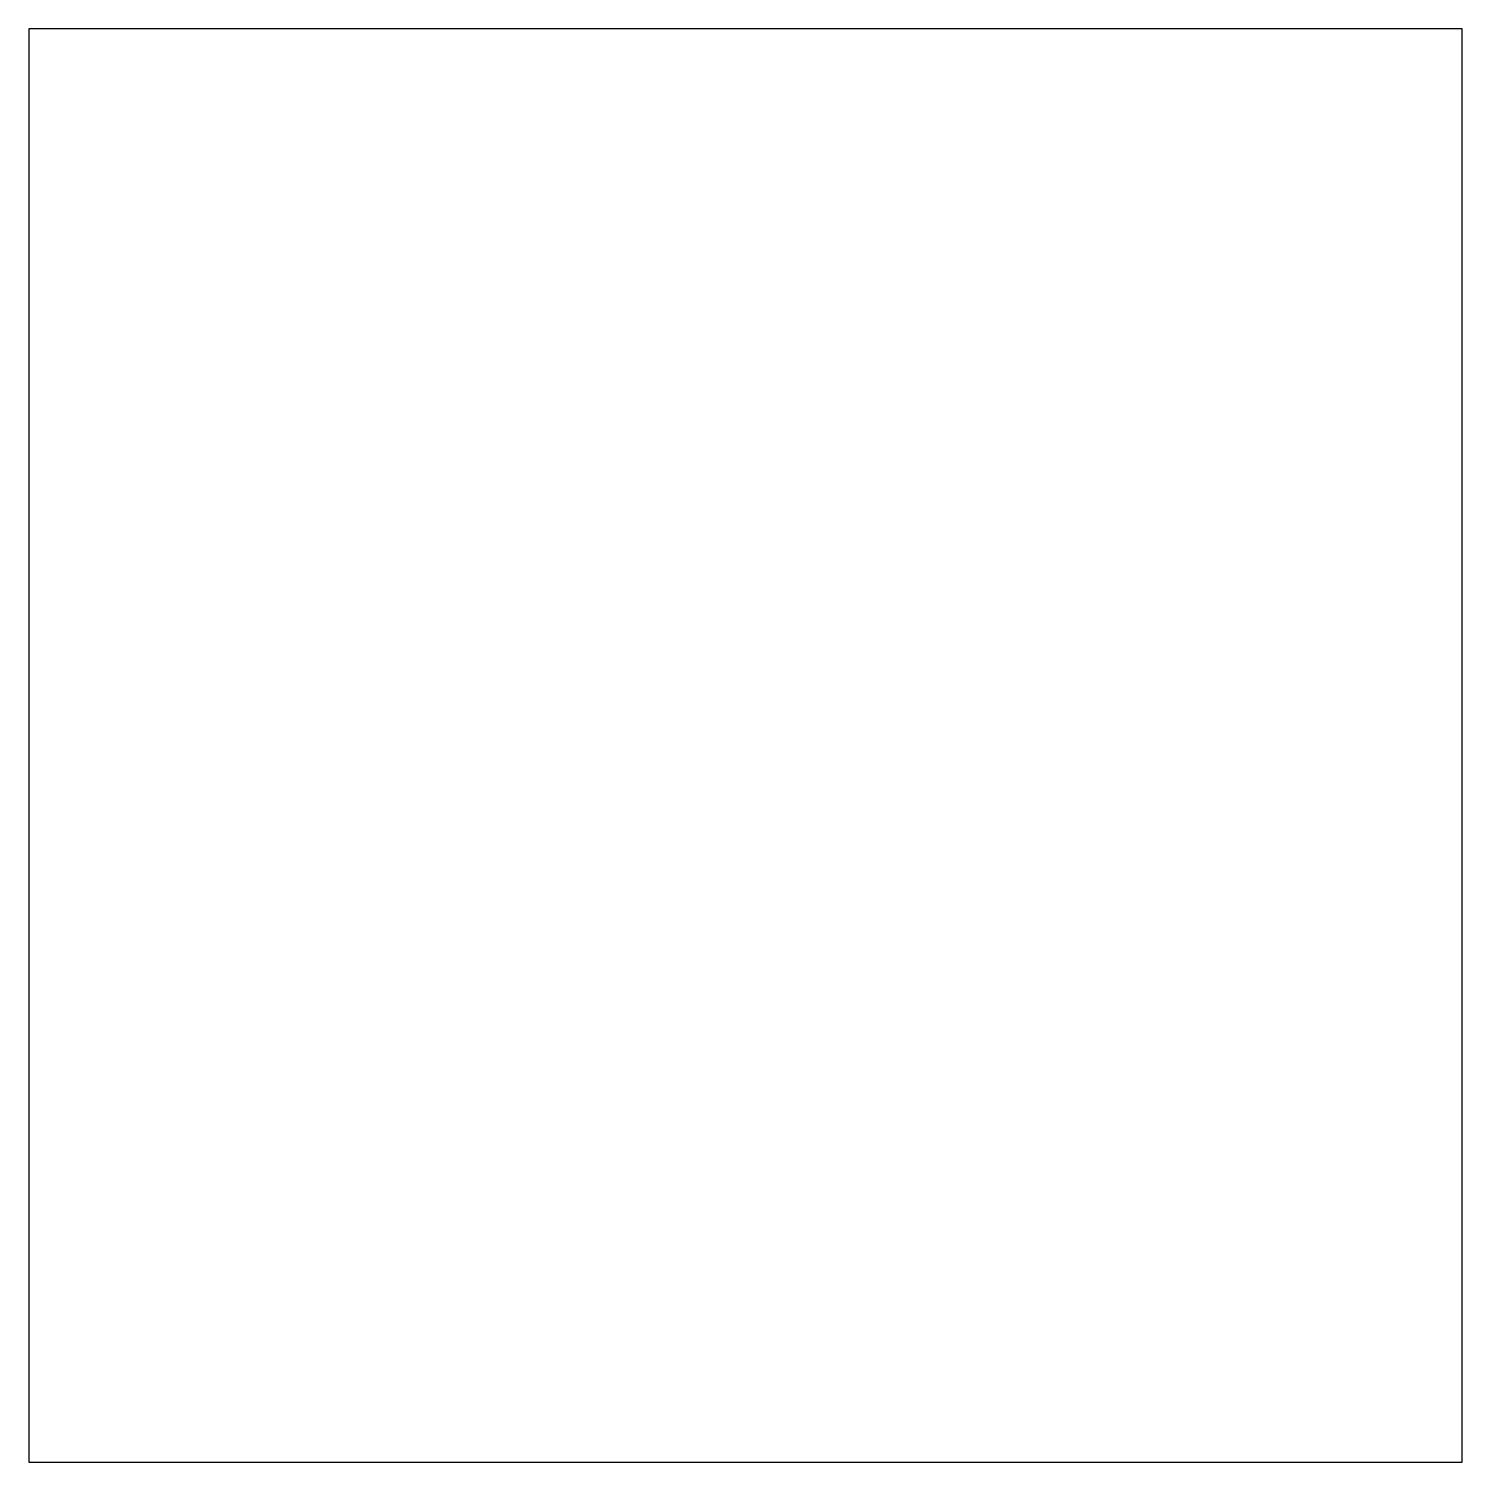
# Model space of a CAD drawing. Header units: metres. Extents: x 0 to 239, y 0 to 239.
import ezdxf

# ---------------------------------------------------------------- set-up
doc = ezdxf.new("R2010")
doc.units = ezdxf.units.M
doc.layers.add('border', color=7, linetype='Continuous')

msp = doc.modelspace()

# ---------------------------------------------------------------- linework, layer by layer
at = {"layer": 'border'}
msp.add_lwpolyline([(0, 0), (239, 0), (239, 239), (0, 239)], close=True, dxfattribs=at)

doc.saveas('drawing.dxf')
